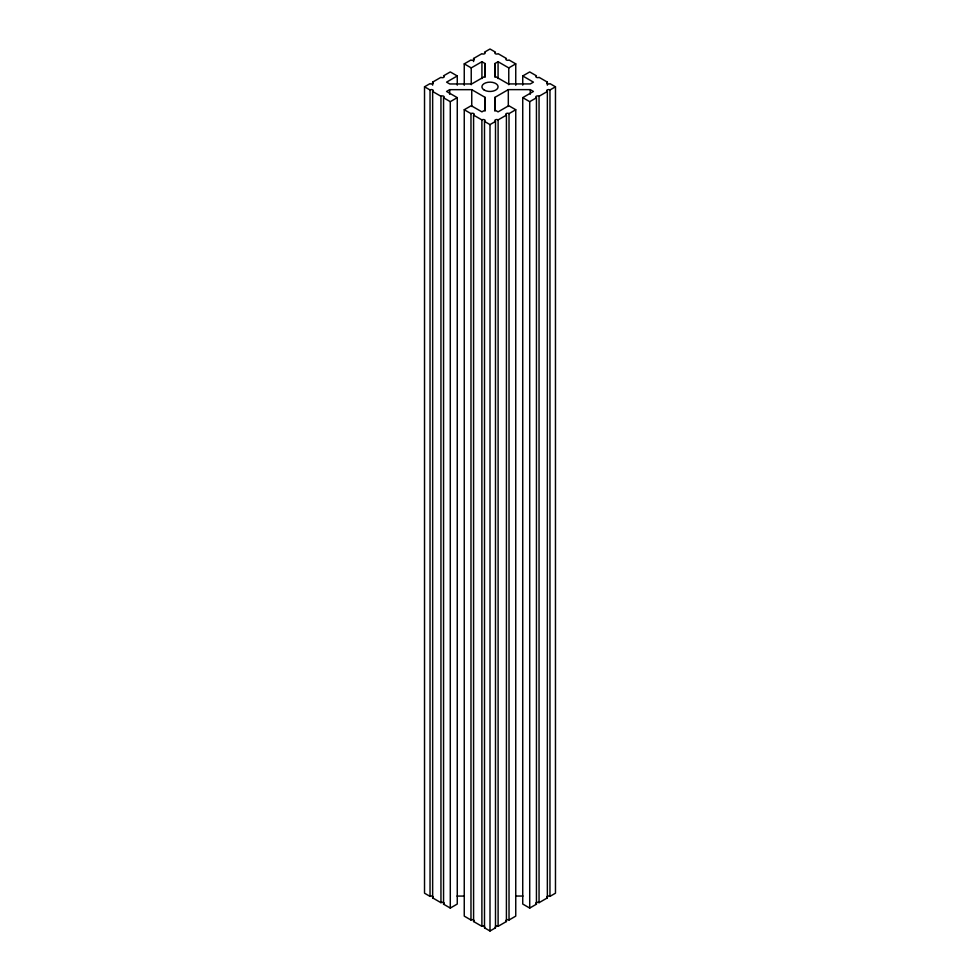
<?xml version="1.0" encoding="UTF-8"?>
<svg xmlns="http://www.w3.org/2000/svg" width="980" height="980" viewBox="0 0 980 980"><rect width="100%" height="100%" fill="white"/><g stroke="black" fill="none" stroke-linecap="round" stroke-linejoin="round"><path stroke-width="1.47" d="M432.744 896.32A1.85 1.066 0 0 0 430.036 896.382L424.524 893.197L424.524 86.803L430.036 89.976A1.85 1.066 0 0 1 432.744 89.915A1.85 1.066 0 0 1 432.646 91.483L440.951 96.273A1.85 1.066 0 0 1 443.658 96.224A1.85 1.066 0 0 1 443.56 97.792L443.56 904.185L450.286 908.068L457.268 904.038L457.268 97.633L446.574 91.459L449.673 89.67L471.748 89.67L485.027 97.338L485.027 110.079L481.927 111.879L471.233 105.705L464.251 109.736L464.251 916.129L470.976 920.012A1.85 1.066 0 0 1 473.683 919.951M464.251 85.285L464.251 63.872L471.233 67.902L481.927 61.728L485.088 63.553L485.088 76.232L471.686 83.962L449.734 83.962L446.574 82.136L457.268 75.962L457.268 85.15M547.257 896.32A1.85 1.066 0 0 1 549.964 896.382L555.476 893.197L555.476 86.803L549.964 89.976A1.85 1.066 0 0 0 547.257 89.915A1.85 1.066 0 0 0 547.355 91.483L539.049 96.273A1.85 1.066 0 0 0 536.342 96.224A1.85 1.066 0 0 0 536.44 97.792L536.44 904.185L529.715 908.068L522.732 904.038L522.732 97.633L533.426 91.459L530.266 89.633L508.314 89.633L494.912 97.375L494.912 110.042L498.073 111.879L508.767 105.705L515.75 109.736L515.75 916.129L509.024 920.012A1.85 1.066 0 0 0 506.317 919.951M515.75 85.285L515.75 63.872L508.767 67.902L498.073 61.728L494.974 63.516L494.974 76.256L508.252 83.925L530.327 83.925L533.426 82.136L522.732 75.962L522.732 85.15M424.524 86.803L430.036 83.619A1.85 1.066 0 0 0 432.744 83.68A1.85 1.066 0 0 0 432.646 82.112L440.951 77.322A1.85 1.066 0 0 0 443.658 77.383A1.85 1.066 0 0 0 443.56 75.815L450.286 71.932L457.268 75.962M464.251 63.872L470.976 59.988A1.85 1.066 0 0 0 473.683 60.05A1.85 1.066 0 0 0 473.585 58.482L481.891 53.68A1.85 1.066 0 0 0 484.598 53.741A1.85 1.066 0 0 0 484.5 52.173L490 49L495.5 52.173A1.85 1.066 0 0 0 495.402 53.741A1.85 1.066 0 0 0 498.11 53.68L506.415 58.482A1.85 1.066 0 0 0 506.415 59.988A1.85 1.066 0 0 0 509.037 59.988L515.75 63.872M443.56 97.792L450.286 101.663L457.268 97.633M522.732 75.962L529.715 71.932L536.44 75.815A1.85 1.066 0 0 0 536.44 77.322A1.85 1.066 0 0 0 539.061 77.322L547.355 82.112L547.355 85.174M464.251 109.736L470.976 113.619A1.85 1.066 0 0 1 473.683 113.558A1.85 1.066 0 0 1 473.585 115.126L481.891 119.915A1.85 1.066 0 0 1 484.598 119.854A1.85 1.066 0 0 1 484.5 121.422L490 124.595L495.5 121.422A1.85 1.066 0 0 1 495.402 119.854A1.85 1.066 0 0 1 498.11 119.915L506.415 115.126A1.85 1.066 0 0 1 506.317 113.558A1.85 1.066 0 0 1 509.024 113.619L515.75 109.736M522.732 97.633L529.715 101.663L536.44 97.792M484.5 121.422L484.5 927.827L490 931L495.5 927.827L495.5 121.422M495.402 926.259A1.85 1.066 0 0 1 498.11 926.321L506.415 921.519L506.415 115.126M536.44 904.185A1.85 1.066 0 0 1 536.342 902.617A1.85 1.066 0 0 1 539.049 902.678L547.355 897.888L547.355 91.483M457.035 896.075L464.385 896.075M515.627 896.039L522.94 896.039M555.476 86.803L549.964 83.619A1.85 1.066 0 0 1 547.257 83.68A1.85 1.066 0 0 1 547.355 82.112M432.646 91.483L432.646 897.888L440.951 902.678A1.85 1.066 0 0 1 443.658 902.617A1.85 1.066 0 0 1 443.56 904.185M473.585 115.126L473.585 921.519L481.891 926.321A1.85 1.066 0 0 1 484.598 926.259M549.964 89.976L549.964 896.382M539.049 96.273L539.049 902.678M530.266 89.633L530.266 94.227M529.715 101.663L529.715 908.068M509.024 113.619L509.024 920.012M508.767 67.902L508.767 84.733M508.314 89.633L508.314 106.465M498.11 119.915L498.11 926.321M498.073 61.728L498.073 78.559M494.974 63.516L494.974 77.285M494.912 97.375L494.912 111.144M490 124.595L490 931M485.088 63.553L485.088 77.322M485.027 97.338L485.027 111.108M481.927 61.728L481.927 78.559M481.891 119.915L481.891 926.321M473.585 58.482L473.585 61.544M471.748 89.67L471.748 106.502M471.233 67.902L471.233 84.733M470.976 113.619L470.976 920.012M450.286 101.663L450.286 908.068M449.673 89.67L449.673 94.264M440.951 96.273L440.951 902.678M432.646 82.112L432.646 85.174M430.036 89.976L430.036 896.382M547.355 897.888A1.85 1.066 0 0 1 546.718 897.117M506.415 921.519A1.85 1.066 0 0 1 505.778 920.747M495.5 927.827A1.85 1.066 0 0 1 495.17 927.607M484.831 927.607A1.85 1.066 0 0 1 484.5 927.827M474.222 920.747A1.85 1.066 0 0 1 473.585 921.519M433.283 897.117A1.85 1.066 0 0 1 432.646 897.888M484.279 90.099A8.085 4.667 0 0 0 497.816 88.004A8.085 4.667 0 0 0 487.905 82.296A8.085 4.667 0 0 0 484.279 90.099"/></g></svg>
